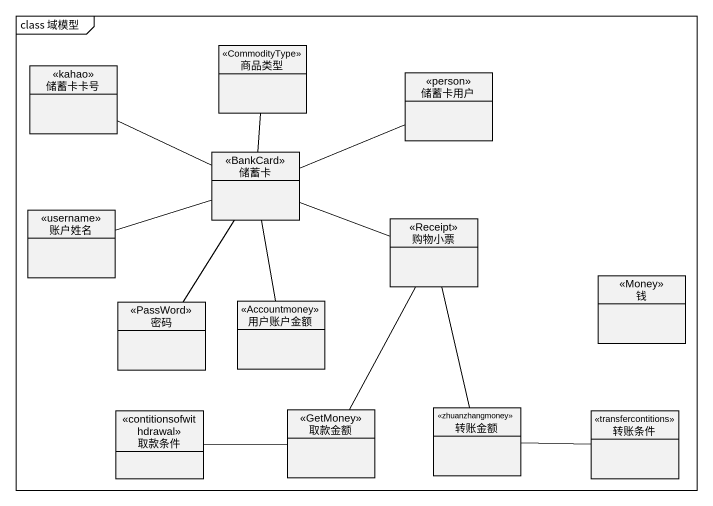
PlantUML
@startuml
mainframe class 域模型
hide circle
hide empty members
class 商品类型 <<CommodityType>>
class 储蓄卡卡号 <<kahao>>
class 储蓄卡用户 <<person>>
class 储蓄卡 <<BankCard>>
class 账户姓名 <<username>>
class 购物小票 <<Receipt>>
class 钱 <<Money>>
class 密码 <<PassWord>>
class 用户账户金额 <<Accountmoney>>
class 取款条件 <<contitionsofwithdrawal>>
class 取款金额 <<GetMoney>>
class 转账金额 <<zhuanzhangmoney>>
class 转账条件 <<transfercontitions>>
储蓄卡卡号 -right- 储蓄卡
储蓄卡用户 -left- 储蓄卡
储蓄卡 -up- 商品类型
储蓄卡 -right- 购物小票
储蓄卡 -- 密码
储蓄卡 -- 用户账户金额
账户姓名 -right- 储蓄卡
购物小票 -- 取款金额
取款条件 -right- 取款金额
转账金额 -up- 购物小票
转账条件 -left- 转账金额
@enduml
